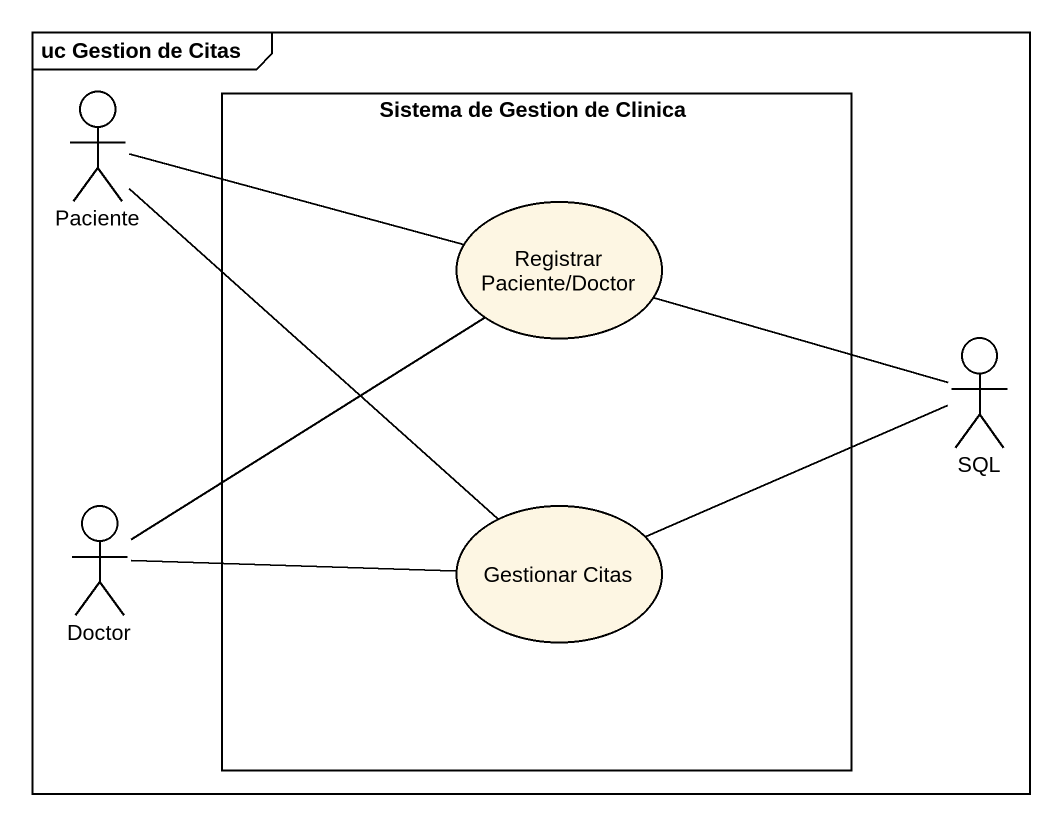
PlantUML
@startuml
mainframe uc Gestion de Citas
actor Paciente
rectangle "Sistema de Gestion de Clinica" as Sistema_de_Gestion_de {
  usecase "Registrar Paciente/Doctor" as Registrar_Paciente_Doctor
  usecase "Gestionar Citas" as Gestionar_Citas
}
actor SQL
actor Doctor
Paciente -right- Registrar_Paciente_Doctor
Paciente -- Gestionar_Citas
Registrar_Paciente_Doctor -right- SQL
Doctor -up- Registrar_Paciente_Doctor
Doctor -right- Gestionar_Citas
Gestionar_Citas -right- SQL
@enduml
